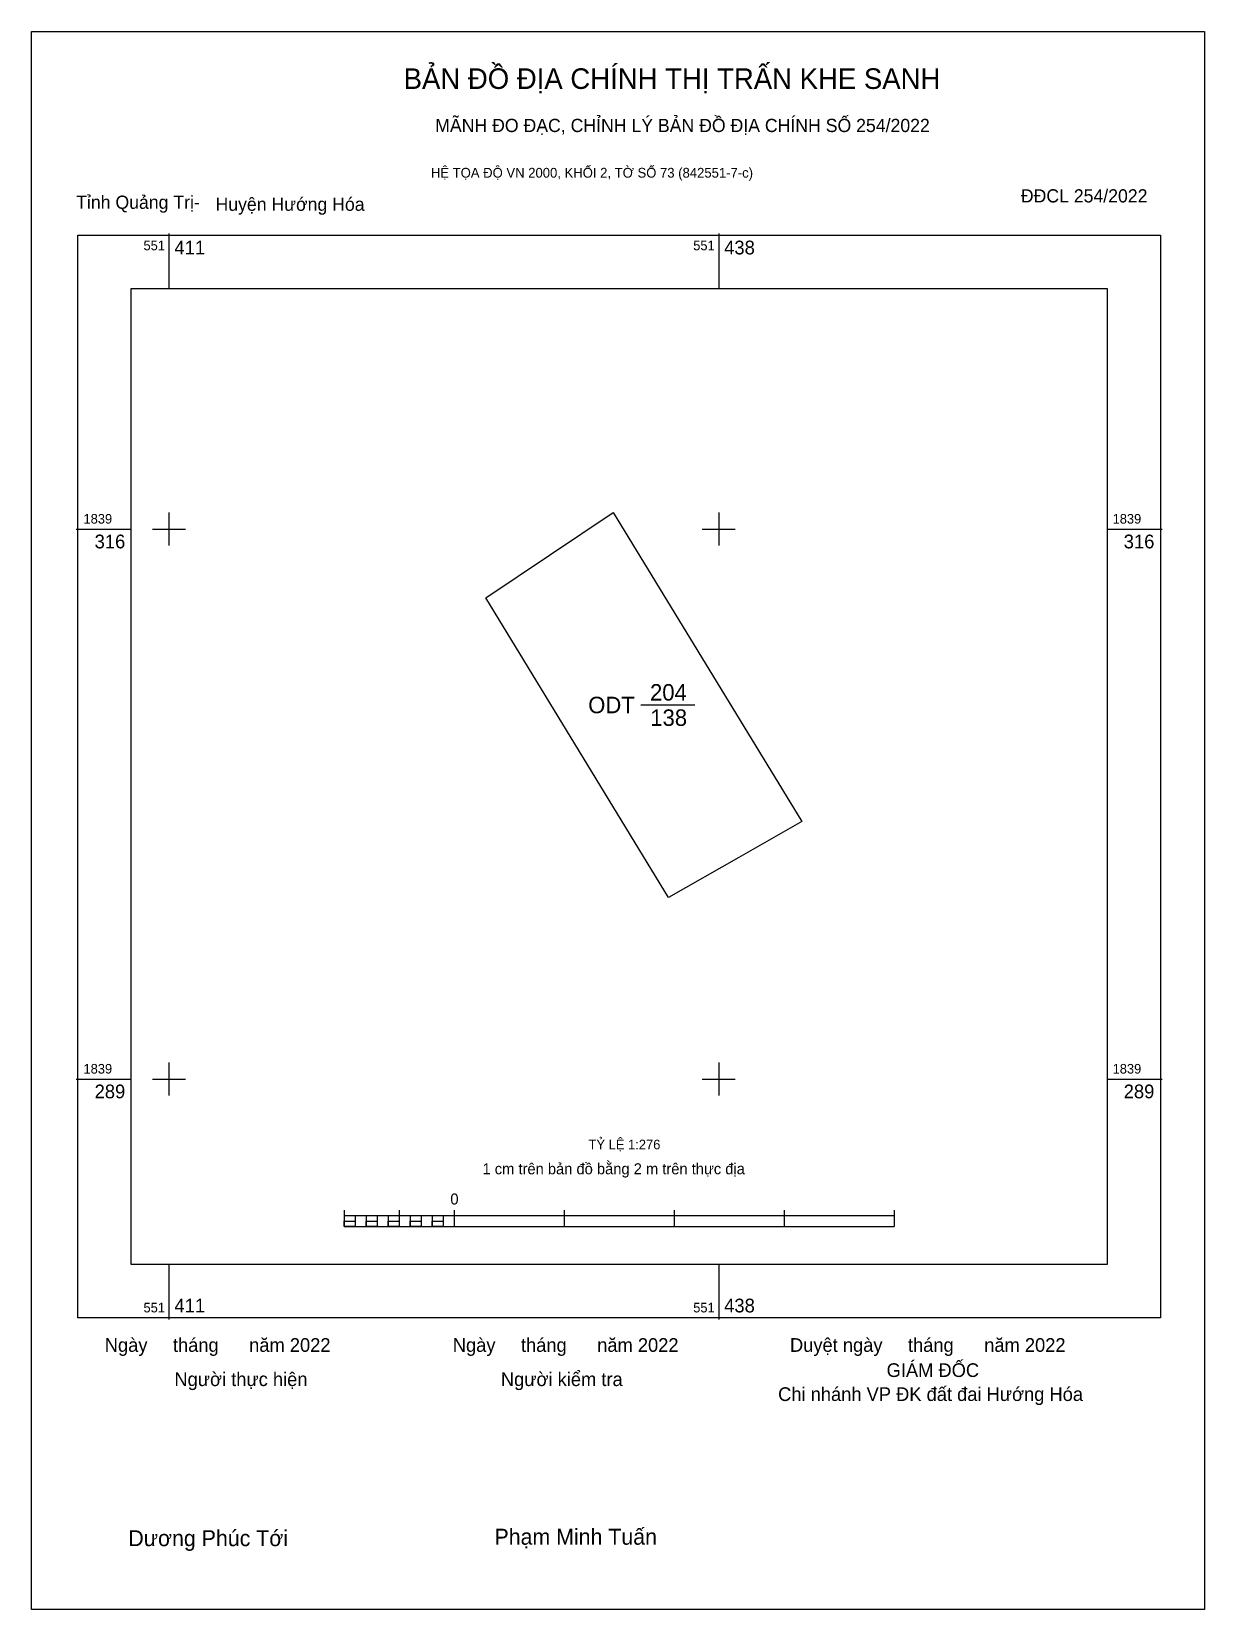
# Model space of a CAD drawing. Extents: x 551404.1 to 551463.1, y 1839262.6 to 1839341.9.
import ezdxf

# ---------------------------------------------------------------- set-up
doc = ezdxf.new("R2010")
doc.units = 0
for name, color, linetype in [('Level 10', 7, 'Continuous'), ('Level 13', 7, 'Continuous'), ('Level 15', 7, 'Continuous'), ('Level 23', 7, 'Continuous'), ('Level 6', 7, 'Continuous'), ('Level 62', 7, 'Continuous'), ('Level 63', 7, 'Continuous'), ('Level 9', 7, 'Continuous')]:
    doc.layers.add(name, color=color, linetype=linetype)

msp = doc.modelspace()

# ---------------------------------------------------------------- linework, layer by layer
at = {"layer": 'Level 10'}
msp.add_lwpolyline([(551433.35, 1839317.72), (551442.84, 1839302.19), (551439.67, 1839300.39), (551436.14, 1839298.38), (551426.96, 1839313.43)], close=True, dxfattribs=at)
at = {"layer": 'Level 15'}
msp.add_lwpolyline([(551404.123, 1839341.883), (551463.071, 1839341.883), (551463.071, 1839262.612), (551404.123, 1839262.612)], close=True, dxfattribs=at)
at = {"layer": 'Level 23'}
msp.add_line((551434.75, 1839308.05), (551437.458, 1839308.05), dxfattribs=at)
at = {"layer": 'Level 62'}
msp.add_lwpolyline([(551409.135, 1839328.978), (551458.179, 1839328.978), (551458.179, 1839279.934), (551409.135, 1839279.934)], close=True, dxfattribs=at)
at = {"layer": 'Level 63'}
for p, q in [((551411.029, 1839331.741), (551411.029, 1839328.978)), ((551438.657, 1839331.741), (551438.657, 1839328.978)), ((551411.029, 1839317.715), (551411.029, 1839316.057)), ((551438.657, 1839317.715), (551438.657, 1839316.057)), ((551406.372, 1839316.886), (551409.135, 1839316.886)), ((551410.2, 1839316.886), (551411.857, 1839316.886)), ((551437.828, 1839316.886), (551439.486, 1839316.886)), ((551458.179, 1839316.886), (551460.942, 1839316.886)), ((551411.029, 1839290.086), (551411.029, 1839288.428)), ((551438.657, 1839290.086), (551438.657, 1839288.428)), ((551406.372, 1839289.257), (551409.135, 1839289.257)), ((551410.2, 1839289.257), (551411.857, 1839289.257)), ((551437.828, 1839289.257), (551439.486, 1839289.257)), ((551458.179, 1839289.257), (551460.942, 1839289.257)), ((551419.843, 1839282.678), (551419.843, 1839281.85)), ((551419.843, 1839282.402), (551447.471, 1839282.402)), ((551420.395, 1839282.402), (551420.395, 1839281.85)), ((551420.948, 1839282.402), (551420.948, 1839281.85)), ((551421.5, 1839282.402), (551421.5, 1839281.85)), ((551422.053, 1839282.402), (551422.053, 1839281.85)), ((551422.606, 1839282.678), (551422.606, 1839281.85)), ((551422.606, 1839282.402), (551422.606, 1839281.85)), ((551423.158, 1839282.402), (551423.158, 1839281.85)), ((551423.711, 1839282.402), (551423.711, 1839281.85)), ((551424.263, 1839282.402), (551424.263, 1839281.85)), ((551424.816, 1839282.402), (551424.816, 1839281.85)), ((551425.368, 1839282.678), (551425.368, 1839281.85)), ((551425.368, 1839282.402), (551425.368, 1839281.85)), ((551430.894, 1839282.678), (551430.894, 1839281.85)), ((551436.42, 1839282.678), (551436.42, 1839281.85)), ((551441.946, 1839282.678), (551441.946, 1839281.85)), ((551447.471, 1839282.678), (551447.471, 1839281.85)), ((551419.843, 1839281.85), (551447.471, 1839281.85)), ((551411.029, 1839279.934), (551411.029, 1839277.171)), ((551438.657, 1839279.934), (551438.657, 1839277.171))]:
    msp.add_line(p, q, dxfattribs=at)
for points in [[(551406.458, 1839331.654), (551460.855, 1839331.654), (551460.855, 1839277.257), (551406.458, 1839277.257)], [(551419.843, 1839282.126), (551420.395, 1839282.126), (551420.395, 1839281.85), (551419.843, 1839281.85)], [(551419.843, 1839282.126), (551420.395, 1839282.126), (551420.395, 1839281.85), (551419.843, 1839281.85)], [(551420.948, 1839282.126), (551421.5, 1839282.126), (551421.5, 1839281.85), (551420.948, 1839281.85)], [(551422.053, 1839282.126), (551422.606, 1839282.126), (551422.606, 1839281.85), (551422.053, 1839281.85)], [(551423.158, 1839282.126), (551423.711, 1839282.126), (551423.711, 1839281.85), (551423.158, 1839281.85)], [(551424.263, 1839282.126), (551424.816, 1839282.126), (551424.816, 1839281.85), (551424.263, 1839281.85)]]:
    msp.add_lwpolyline(points, close=True, dxfattribs=at)

# ---------------------------------------------------------------- texts
at = {"layer": 'Level 13'}
for s, p in [('204', (551435.206, 1839308.271)), ('ODT', (551432.1, 1839307.636)), ('138', (551435.22, 1839307))]:
    msp.add_text(s, height=0.8289, dxfattribs=at).set_placement(p)
at = {"layer": 'Level 6'}
msp.add_text('TỶ LỆ 1:276', height=0.48569, dxfattribs=at).set_placement((551432.116, 1839285.726))
at = {"layer": 'Level 63'}
for s, height, p in [('BẢN ĐỒ ĐỊA CHÍNH THỊ TRẤN KHE SANH', 1.03432, (551422.825, 1839339.001)), ('MÃNH ĐO ĐẠC, CHỈNH LÝ BẢN ĐỒ ĐỊA CHÍNH SỐ 254/2022', 0.66369, (551424.411, 1839336.834)), ('HỆ TỌA ĐỘ VN 2000, KHỐI 2, TỜ SỐ 73 (842551-7-c)', 0.4913, (551424.193, 1839334.543)), ('551', 0.4835, (551409.75, 1839330.895)), ('411', 0.6907, (551411.305, 1839330.687)), ('551', 0.4835, (551437.378, 1839330.895)), ('438', 0.6907, (551438.933, 1839330.687)), ('1839', 0.4835, (551406.735, 1839317.162)), ('1839', 0.4835, (551458.455, 1839317.162)), ('316', 0.6907, (551407.293, 1839315.919)), ('316', 0.6907, (551459.014, 1839315.919)), ('1839', 0.4835, (551406.735, 1839289.533)), ('1839', 0.4835, (551458.455, 1839289.533)), ('289', 0.6907, (551407.292, 1839288.29)), ('289', 0.6907, (551459.012, 1839288.29)), ('1 cm trên bản đồ bằng 2 m trên thực địa', 0.55257, (551426.787, 1839284.474)), ('0', 0.553, (551425.172, 1839282.955)), ('551', 0.4835, (551409.75, 1839277.534)), ('411', 0.6907, (551411.305, 1839277.534)), ('551', 0.4835, (551437.378, 1839277.534)), ('438', 0.6907, (551438.933, 1839277.534)), ('Ngày     tháng      năm 2022', 0.68749, (551407.804, 1839275.553)), ('Ngày     tháng      năm 2022', 0.68749, (551425.295, 1839275.553)), ('Duyệt ngày     tháng      năm 2022', 0.68749, (551442.241, 1839275.553)), ('GIÁM ĐỐC', 0.6875, (551447.097, 1839274.29)), ('Người thực hiện', 0.68749, (551411.303, 1839273.834)), ('Người kiểm tra', 0.68749, (551427.711, 1839273.834)), ('Chi nhánh VP ĐK đất đai Hướng Hóa', 0.68749, (551441.645, 1839273.084)), ('Dương Phúc Tới', 0.80189, (551408.989, 1839265.791)), ('Phạm Minh Tuấn', 0.80189, (551427.39, 1839265.863))]:
    msp.add_text(s, height=height, dxfattribs=at).set_placement(p)
at = {"layer": 'Level 9'}
for s, p in [('Tỉnh Quảng Trị-', (551406.366, 1839332.977)), ('Huyện Hướng Hóa', (551413.369, 1839332.877)), ('ĐĐCL 254/2022', (551453.843, 1839333.297))]:
    msp.add_text(s, height=0.66369, dxfattribs=at).set_placement(p)

doc.saveas('drawing.dxf')
